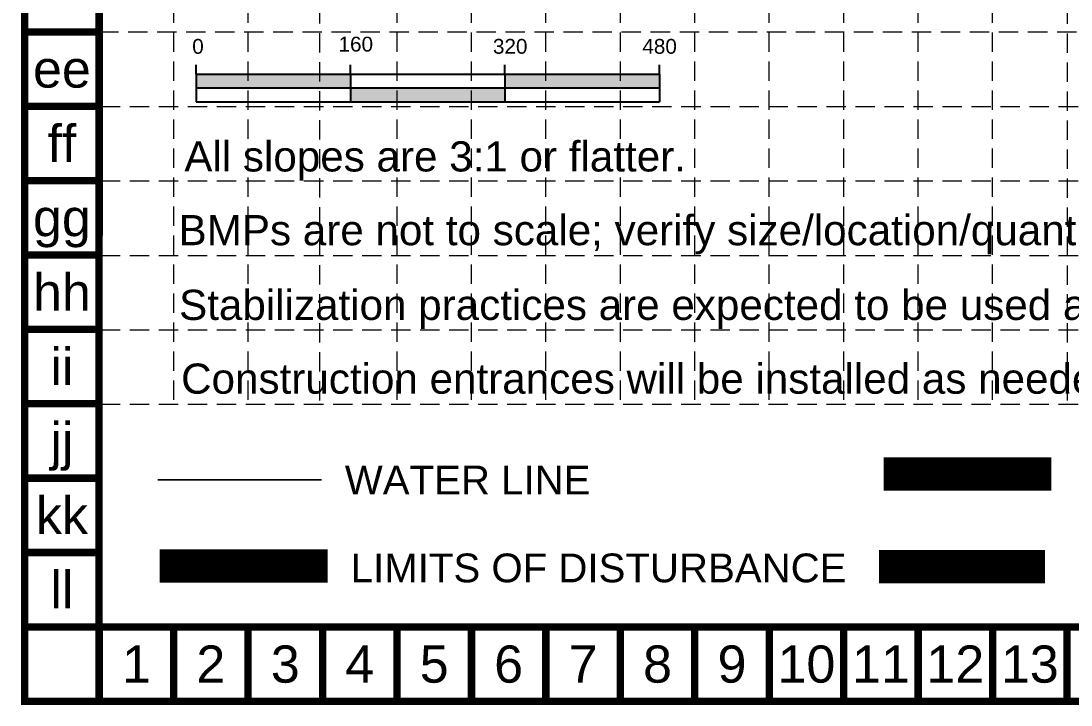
# Model space of a CAD drawing. Header units: inches. Extents: x 2601969 to 2606902, y 7033682 to 7036768.
# Drawn here: x 2601969 to 2603054, y 7033682 to 7034390 of the extents above; entities that cross this region are included whole.
import ezdxf
from ezdxf.enums import TextEntityAlignment as Align

# ---------------------------------------------------------------- set-up
doc = ezdxf.new("R2010")
doc.units = ezdxf.units.IN
doc.header["$MEASUREMENT"] = 0
doc.linetypes.add('HIDDEN', pattern=[0.375, 0.25, -0.125])
for name, color, linetype in [('BASE', 7, 'Continuous'), ('GRID', 254, 'HIDDEN'), ('LEGEND', 7, 'Continuous')]:
    doc.layers.add(name, color=color, linetype=linetype)
doc.styles.get("Standard").update_dxf_attribs({"font": 'ARIAL.TTF'})

msp = doc.modelspace()

# ---------------------------------------------------------------- hatches: boundary and pattern name
h = msp.add_hatch(color=7)
h.paths.add_polyline_path([(2602309.8, 7034320.3), (2602309.8, 7034334.7), (2602150.3, 7034334.7), (2602150.3, 7034320.3)])
h.paths.add_polyline_path([(2602309.8, 7034320.3), (2602309.8, 7034306), (2602469.3, 7034306), (2602469.3, 7034320.3)])
h.paths.add_polyline_path([(2602469.3, 7034334.7), (2602469.3, 7034320.3), (2602628.9, 7034320.3), (2602628.9, 7034334.7)])

# ---------------------------------------------------------------- linework, layer by layer
at = {"color": 7}
for p, q in [((2602150.3, 7034334.7), (2602150.3, 7034344.3)), ((2602150.3, 7034334.7), (2602309.8, 7034334.7)), ((2602150.3, 7034334.7), (2602150.3, 7034306)), ((2602309.8, 7034334.7), (2602309.8, 7034344.3)), ((2602309.8, 7034334.7), (2602628.9, 7034334.7)), ((2602309.8, 7034334.7), (2602309.8, 7034306)), ((2602469.3, 7034334.7), (2602469.3, 7034344.3)), ((2602469.3, 7034334.7), (2602469.3, 7034306)), ((2602628.9, 7034334.7), (2602628.9, 7034344.3)), ((2602628.9, 7034334.7), (2602628.9, 7034306)), ((2602150.3, 7034320.3), (2602628.9, 7034320.3)), ((2602150.3, 7034306), (2602309.8, 7034306)), ((2602309.8, 7034306), (2602628.9, 7034306))]:
    msp.add_line(p, q, dxfattribs=at)
at = {"color": 4, "const_width": 1.91}
msp.add_lwpolyline([(2602279.8, 7033914.9), (2602110.3, 7033914.9)], dxfattribs=at)
at = {"layer": 'BASE', "const_width": 7.7}
for points in [[(2601973, 7033685.8), (2606897.8, 7033685.8), (2606897.8, 7036763.8), (2601973, 7036763.8)], [(2602049.7, 7033762.7), (2606821, 7033762.6), (2606820.9, 7036686.9), (2602050.7, 7036687)]]:
    msp.add_lwpolyline(points, close=True, dxfattribs=at)
for points in [[(2602049.9, 7034378.3), (2601973, 7034378.3)], [(2602049.9, 7034301.4), (2601973, 7034301.4)], [(2602049.9, 7034224.4), (2601973, 7034224.4)], [(2602049.9, 7034147.5), (2601973, 7034147.5)], [(2602049.9, 7034070.5), (2601973, 7034070.5)], [(2602049.9, 7033993.6), (2601973, 7033993.6)], [(2602049.9, 7033916.6), (2601973, 7033916.6)], [(2602049.9, 7033839.7), (2601973, 7033839.7)], [(2602049.9, 7033762.7), (2601973, 7033762.7)], [(2602049.9, 7033685.8), (2602049.9, 7033762.7)], [(2602126.9, 7033685.8), (2602126.9, 7033762.7)], [(2602203.8, 7033685.8), (2602203.8, 7033762.7)], [(2602280.8, 7033685.8), (2602280.8, 7033762.7)], [(2602357.7, 7033685.8), (2602357.7, 7033762.7)], [(2602434.7, 7033685.8), (2602434.7, 7033762.7)], [(2602511.6, 7033685.8), (2602511.6, 7033762.7)], [(2602588.6, 7033685.8), (2602588.6, 7033762.7)], [(2602665.5, 7033685.8), (2602665.5, 7033762.7)], [(2602742.5, 7033685.8), (2602742.5, 7033762.7)], [(2602819.4, 7033685.8), (2602819.4, 7033762.7)], [(2602896.4, 7033685.8), (2602896.4, 7033762.7)], [(2602973.3, 7033685.8), (2602973.3, 7033762.7)], [(2603050.3, 7033685.8), (2603050.3, 7033762.7)]]:
    msp.add_lwpolyline(points, dxfattribs=at)
at = {"layer": 'GRID', "color": 252, "linetype": 'HIDDEN', "lineweight": 0, "ltscale": 80}
for p, q in [((2602126.6, 7036687.6), (2602126.6, 7033993.2)), ((2602203.5, 7036687.6), (2602203.5, 7033993.2)), ((2602277.6, 7036686.9), (2602277.6, 7033993.2)), ((2602357.4, 7036687.6), (2602357.4, 7033993.2)), ((2602434.4, 7036687.6), (2602434.4, 7033993.2)), ((2602511.3, 7036687.6), (2602511.3, 7033993.2)), ((2602588.3, 7036687.6), (2602588.3, 7033993.2)), ((2602665.2, 7036687.6), (2602665.2, 7033993.2)), ((2602742.2, 7036687.6), (2602742.2, 7033993.2)), ((2602819.1, 7036687.6), (2602819.1, 7033993.2)), ((2602896.1, 7036687.6), (2602896.1, 7033993.2)), ((2602973, 7036687.6), (2602973, 7033993.2)), ((2603050.3, 7036686.8), (2603050.3, 7033993.2)), ((2602049.9, 7034378.3), (2606820.8, 7034378.3)), ((2602051.6, 7034301), (2606822.5, 7034301)), ((2602051.6, 7034224.1), (2606822.5, 7034224.1)), ((2602051.6, 7034147.1), (2606822.5, 7034147.1)), ((2602051.6, 7034070.2), (2606822.5, 7034070.2)), ((2602051.6, 7033993.2), (2606822.5, 7033993.2))]:
    msp.add_line(p, q, dxfattribs=at)
at = {"layer": 'LEGEND', "color": 2, "const_width": 34.5}
msp.add_lwpolyline([(2602860.8, 7033920.8), (2603034.1, 7033920.8)], dxfattribs=at)
at = {"layer": 'LEGEND', "color": 1, "linetype": 'HIDDEN', "ltscale": 200, "const_width": 34.5}
msp.add_lwpolyline([(2602112.6, 7033825.6), (2602285.9, 7033825.6)], dxfattribs=at)
at = {"layer": 'LEGEND', "color": 84, "const_width": 34.5}
msp.add_lwpolyline([(2602855.8, 7033825), (2603027.5, 7033825)], dxfattribs=at)

# ---------------------------------------------------------------- texts
at = {"color": 7}
for s, height, p in [('0', 15.3, (2602146.1, 7034355.7)), ('160', 15.31, (2602297.3, 7034358)), ('320', 15.31, (2602456.9, 7034355.7)), ('480', 15.31, (2602611.3, 7034355.7))]:
    msp.add_text(s, height=height, dxfattribs=at).set_placement(p)
at = {"layer": 'BASE'}
for s, height, p in [('ee', 38.48, (2602011.4, 7034339.9)), ('ff', 38.48, (2602011.4, 7034262.9)), ('gg', 38.48, (2602011.4, 7034186)), ('hh', 38.48, (2602011.4, 7034109)), ('ii', 38.48, (2602011.4, 7034032.1)), ('jj', 38.48, (2602011.4, 7033955.1)), ('kk', 38.48, (2602011.4, 7033878.2)), ('ll', 38.48, (2602011.4, 7033801.2)), ('1', 38.5, (2602088.4, 7033724.3)), ('2', 38.5, (2602165.3, 7033724.3)), ('3', 38.5, (2602242.3, 7033724.3)), ('4', 38.5, (2602319.2, 7033724.3)), ('5', 38.5, (2602396.2, 7033724.3)), ('6', 38.5, (2602473.1, 7033724.3)), ('7', 38.5, (2602550.1, 7033724.3)), ('8', 38.5, (2602627, 7033724.3)), ('9', 38.5, (2602704, 7033724.3)), ('10', 38.48, (2602780.9, 7033724.3)), ('11', 38.48, (2602857.9, 7033724.3)), ('12', 38.48, (2602934.8, 7033724.3)), ('13', 38.48, (2603011.8, 7033724.3))]:
    msp.add_text(s, height=height, dxfattribs=at).set_placement(p, align=Align.MIDDLE_CENTER)
at = {"layer": 'BASE', "color": 7}
for s, height, p in [('All slopes are 3:1 or flatter.', 31.207, (2602137.9, 7034233.9)), ('BMPs are not to scale; verify size/location/quantity in the field prior to installation.', 31.207, (2602132, 7034157.6)), ('Stabilization practices are expected to be used at all disturbed areas.  Disturbed areas will be revegetated with 70%%% native grasses.', 31.2066, (2602132.5, 7034080.3)), ('Construction entrances will be installed as needed; location(s) will be determined in the field and will be reflected on this Site Map.', 31.2066, (2602134.6, 7034004))]:
    msp.add_text(s, height=height, dxfattribs=at).set_placement(p)
at = {"layer": 'LEGEND'}
for s, height, p in [('WATER LINE', 29.74, (2602303.8, 7033899.8)), ('LIMITS OF DISTURBANCE', 29.742, (2602309.9, 7033808.9))]:
    msp.add_text(s, height=height, dxfattribs=at).set_placement(p)

doc.saveas('drawing.dxf')
